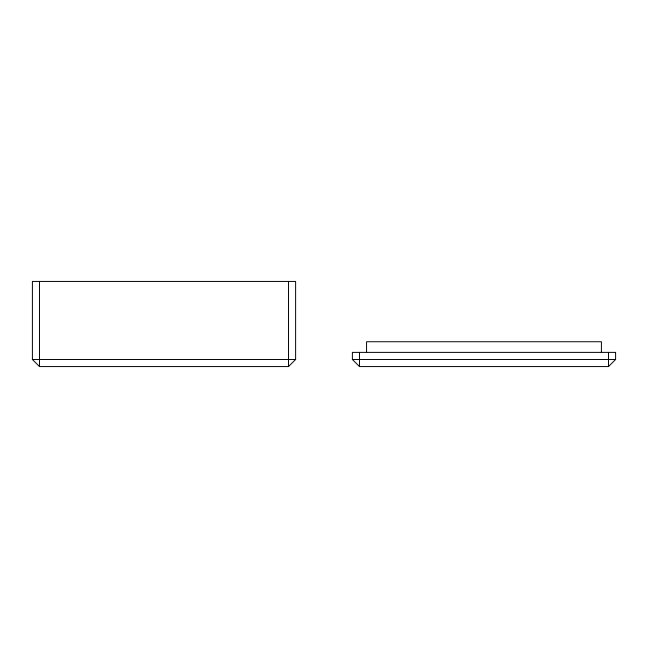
<?xml version="1.0" encoding="UTF-8"?>
<svg xmlns="http://www.w3.org/2000/svg" width="648" height="648" viewBox="0 0 648 648"><rect width="100%" height="100%" fill="white"/><g stroke="black" fill="none" stroke-linecap="round" stroke-linejoin="round"><path stroke-width="0.97" d="M288.522 366.566L295.618 359.478L295.618 281.435L32.4 281.435L32.4 359.478L39.496 366.566L288.522 366.566L288.522 281.435M608.504 366.566L615.6 359.478L615.6 352.382L352.382 352.382L352.382 359.478L359.478 366.566L608.504 366.566L608.504 352.382M32.4 359.478L295.618 359.478M352.382 359.478L615.6 359.478M601.409 352.382L601.409 341.739L366.566 341.739L366.566 352.382M359.478 352.382L359.478 366.566M39.496 281.435L39.496 366.566"/></g></svg>
